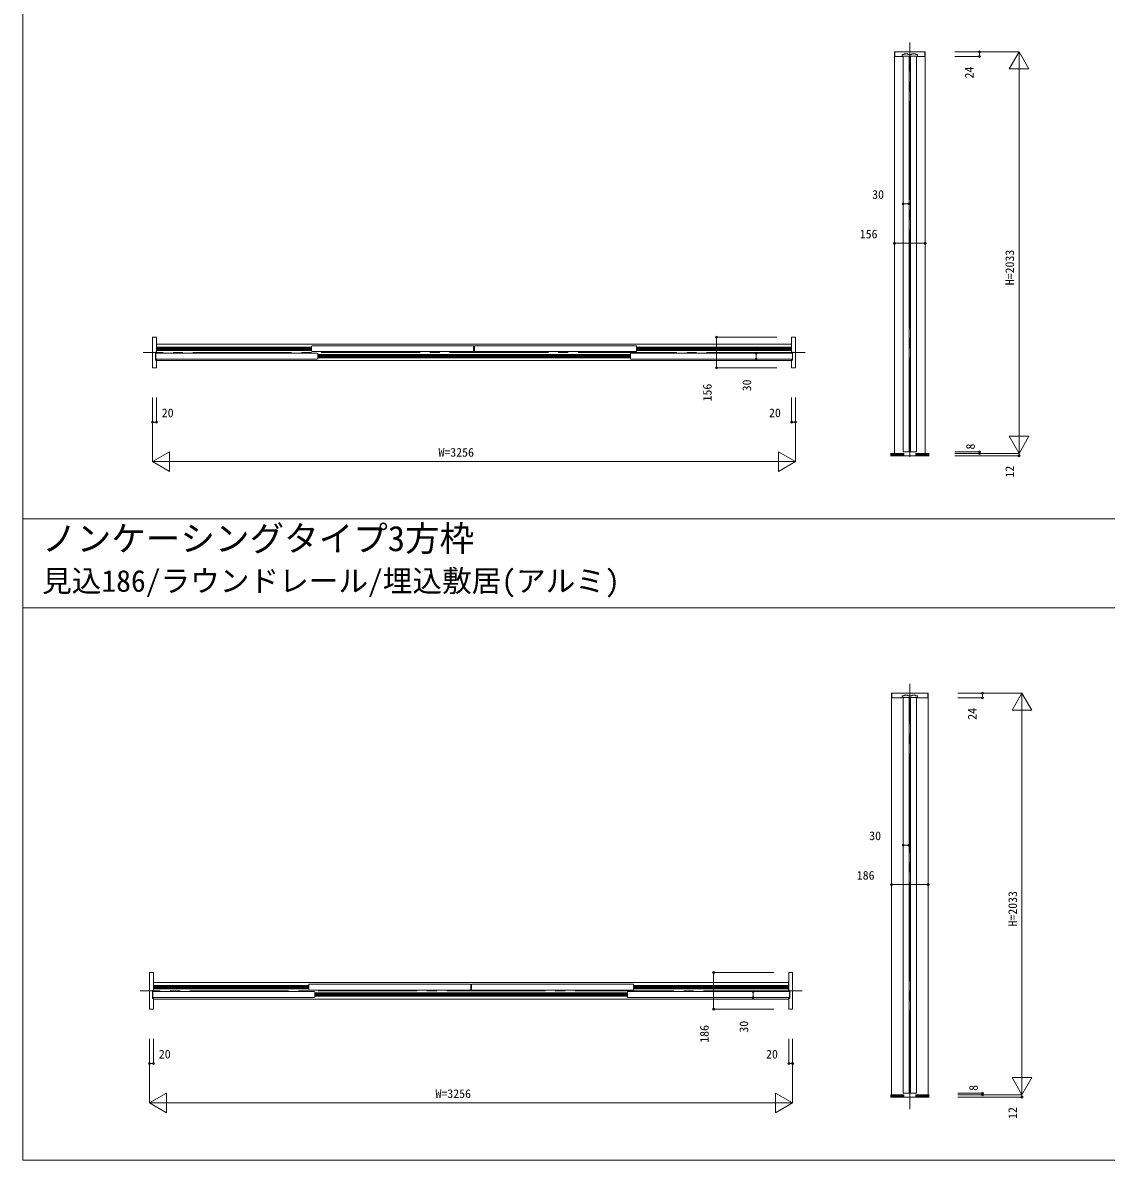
# Model space of a CAD drawing. Units: millimetres, scale not verified. Extents: x -14341 to 14341, y -10000 to 10000.
# Drawn here: x -14341 to -8855, y -10000 to -4240 of the extents above; entities that cross this region are included whole.
import ezdxf
from ezdxf.enums import TextEntityAlignment as Align

# ---------------------------------------------------------------- set-up
doc = ezdxf.new("R2010")
doc.units = ezdxf.units.MM
doc.header["$LTSCALE"] = 50
doc.linetypes.add('USER1', pattern=[13, 10, -1, 1, -1])
doc.layers.add('0-0_0', color=7, linetype='Continuous')
for name, color, linetype, lineweight in [('0-1_YKK_F1', 7, 'Continuous', 18), ('0-4_YKK_N1', 2, 'Continuous', 18), ('0-5_YKK_B1', 4, 'Continuous', 18), ('0-6_YKK_Z1', 7, 'Continuous', 18)]:
    doc.layers.add(name, color=color, linetype=linetype, lineweight=lineweight)
doc.styles.add('ＭＳ ゴシック', font='')
doc.styles.get('ＭＳ ゴシック').set_extended_font_data('MS Gothic')

msp = doc.modelspace()

# ---------------------------------------------------------------- linework, layer by layer
at = {"layer": '0-1_YKK_F1'}
for p, q in [((-14340.51, -10000), (-14340.51, 10000)), ((-14340.51, -6752.5), (14159.49, -6752.5)), ((-14340.51, -7202.5), (14159.49, -7202.5)), ((-14340.51, -10000), (14340.51, -10000))]:
    msp.add_line(p, q, dxfattribs=at)
at = {"layer": '0-4_YKK_N1'}
for p, q in [((-9622.01, -4387.5), (-9297.01, -4387.5)), ((-9622.01, -4411.5), (-9497.01, -4411.5)), ((-9497.01, -4387.5), (-9497.01, -4411.5)), ((-9347.01, -4474.1), (-9297.01, -4387.5)), ((-9297.01, -6420.5), (-9297.01, -4387.5)), ((-9297.01, -4387.5), (-9247.01, -4474.1)), ((-9347.01, -4474.1), (-9247.01, -4474.1)), ((-9884.01, -5156.88), (-9854.01, -5156.88)), ((-9928.01, -5356.88), (-9772.01, -5356.88)), ((-10828.01, -5987.5), (-10828.01, -5831.5)), ((-10523.01, -5831.5), (-10828.01, -5831.5)), ((-10628.01, -5943.5), (-10628.01, -5913.5)), ((-10523.01, -5987.5), (-10828.01, -5987.5)), ((-13684.01, -6137.5), (-13684.01, -6462.5)), ((-13664.01, -6137.5), (-13664.01, -6262.5)), ((-10428.01, -6137.5), (-10428.01, -6462.5)), ((-13684.01, -6262.5), (-13664.01, -6262.5)), ((-9347.01, -6333.9), (-9247.01, -6333.9)), ((-9347.01, -6333.9), (-9297.01, -6420.5)), ((-9297.01, -6420.5), (-9247.01, -6333.9)), ((-13684.01, -6462.5), (-13597.41, -6412.5)), ((-13597.41, -6412.5), (-13597.41, -6512.5)), ((-10514.61, -6412.5), (-10514.61, -6512.5)), ((-10514.61, -6412.5), (-10428.01, -6462.5)), ((-9622.01, -6420.5), (-9297.01, -6420.5)), ((-9622.01, -6432.5), (-9297.01, -6432.5)), ((-9297.01, -6420.5), (-9297.01, -6432.5)), ((-13684.01, -6462.5), (-10428.01, -6462.5)), ((-13684.01, -6462.5), (-13597.41, -6512.5)), ((-10514.61, -6512.5), (-10428.01, -6462.5)), ((-9607.01, -7635), (-9282.01, -7635)), ((-9607.01, -7659), (-9482.01, -7659)), ((-9482.01, -7635), (-9482.01, -7659)), ((-9332.01, -7721.6), (-9282.01, -7635)), ((-9282.01, -9668), (-9282.01, -7635)), ((-9282.01, -7635), (-9232.01, -7721.6)), ((-9332.01, -7721.6), (-9232.01, -7721.6)), ((-9884.01, -8404.38), (-9854.01, -8404.38)), ((-9943.01, -8604.38), (-9757.01, -8604.38)), ((-10843.01, -9235), (-10843.01, -9049)), ((-10538.01, -9049), (-10843.01, -9049)), ((-10643.01, -9176), (-10643.01, -9146)), ((-10538.01, -9235), (-10843.01, -9235)), ((-13699.01, -9385), (-13699.01, -9710)), ((-13679.01, -9385), (-13679.01, -9510)), ((-10443.01, -9385), (-10443.01, -9710)), ((-13699.01, -9510), (-13679.01, -9510)), ((-9332.01, -9581.4), (-9232.01, -9581.4)), ((-9332.01, -9581.4), (-9282.01, -9668)), ((-9282.01, -9668), (-9232.01, -9581.4)), ((-13699.01, -9710), (-13612.41, -9660)), ((-13612.41, -9660), (-13612.41, -9760)), ((-10529.61, -9660), (-10529.61, -9760)), ((-10529.61, -9660), (-10443.01, -9710)), ((-9607.01, -9668), (-9282.01, -9668)), ((-9282.01, -9668), (-9282.01, -9680)), ((-13699.01, -9710), (-10443.01, -9710)), ((-13699.01, -9710), (-13612.41, -9760)), ((-10529.61, -9760), (-10443.01, -9710)), ((-9607.01, -9680), (-9282.01, -9680))]:
    msp.add_line(p, q, dxfattribs=at)
for points in [[(-10448.01, -6137.5), (-10448.01, -6262.5), (-10428.01, -6262.5)], [(-9622.01, -6412.5), (-9497.01, -6412.5), (-9497.01, -6420.5)], [(-10463.01, -9385), (-10463.01, -9510), (-10443.01, -9510)], [(-9607.01, -9660), (-9482.01, -9660), (-9482.01, -9668)]]:
    msp.add_lwpolyline(points, dxfattribs=at)
for centre in [(-9497.01, -4387.5), (-9497.01, -4411.5), (-9884.01, -5156.88), (-9854.01, -5156.88), (-9928.01, -5356.88), (-9772.01, -5356.88), (-10828.01, -5831.5), (-10628.01, -5913.5), (-10828.01, -5987.5), (-10628.01, -5943.5), (-13684.01, -6262.5), (-13664.01, -6262.5), (-10448.01, -6262.5), (-10428.01, -6262.5), (-9497.01, -6412.5), (-9497.01, -6420.5), (-9297.01, -6432.5), (-9482.01, -7635), (-9482.01, -7659), (-9884.01, -8404.38), (-9854.01, -8404.38), (-9943.01, -8604.38), (-9757.01, -8604.38), (-10843.01, -9049), (-10643.01, -9146), (-10643.01, -9176), (-10843.01, -9235), (-13699.01, -9510), (-13679.01, -9510), (-10463.01, -9510), (-10443.01, -9510), (-9482.01, -9660), (-9482.01, -9668), (-9282.01, -9680)]:
    msp.add_circle(centre, 5, dxfattribs=at)
at = {"layer": '0-5_YKK_B1'}
for p, q in [((-9928.01, -4387.5), (-9928.01, -6420.5)), ((-9928.01, -4387.5), (-9772.01, -4387.5)), ((-9884.01, -6412.5), (-9884.01, -4408.5)), ((-9846.01, -6412.5), (-9846.01, -4408.5)), ((-9816.01, -4408.5), (-9846.01, -4408.5)), ((-9816.01, -6412.5), (-9816.01, -4408.5)), ((-9772.01, -4387.5), (-9772.01, -6420.5)), ((-13664.01, -5833.5), (-13664.01, -5907.5)), ((-10449.01, -5868), (-13663.01, -5868)), ((-13663.01, -5868), (-13663.01, -5913.5)), ((-10449.01, -5868), (-10449.01, -5913.5)), ((-10448.01, -5833.5), (-10448.01, -5907.5)), ((-13669.01, -5910.5), (-13669.01, -5946.5)), ((-13665.51, -5913.5), (-13667.51, -5915.5)), ((-13667.51, -5941.5), (-13667.51, -5915.5)), ((-13665.01, -5908.5), (-13667.01, -5908.5)), ((-13665.51, -5913.5), (-12849.51, -5913.5)), ((-13663.01, -5882), (-12878.01, -5882)), ((-13663.01, -5884.6), (-12878.01, -5884.6)), ((-13663.01, -5888.8), (-12878.01, -5888.8)), ((-13663.01, -5892.2), (-12878.01, -5892.2)), ((-13663.01, -5896.4), (-12878.01, -5896.4)), ((-13663.01, -5899), (-12878.01, -5899)), ((-12876.01, -5875.5), (-12878.01, -5877.5)), ((-12878.01, -5903.5), (-12878.01, -5877.5)), ((-12878.01, -5903.5), (-12876.01, -5905.5)), ((-12876.01, -5875.5), (-12060.01, -5875.5)), ((-12876.01, -5905.5), (-12060.01, -5905.5)), ((-12847.51, -5915.5), (-12849.51, -5913.5)), ((-12847.51, -5915.5), (-12847.51, -5941.5)), ((-11264.51, -5920), (-12847.51, -5920)), ((-11264.51, -5922.6), (-12847.51, -5922.6)), ((-11264.51, -5926.8), (-12847.51, -5926.8)), ((-11264.51, -5930.2), (-12847.51, -5930.2)), ((-12060.01, -5875.5), (-12058.01, -5877.5)), ((-12060.01, -5905.5), (-12058.01, -5903.5)), ((-12058.01, -5877.5), (-12058.01, -5903.5)), ((-12058.01, -5882), (-12054.01, -5882)), ((-12058.01, -5884.6), (-12054.01, -5884.6)), ((-12058.01, -5888.8), (-12054.01, -5888.8)), ((-12058.01, -5892.2), (-12054.01, -5892.2)), ((-12058.01, -5896.4), (-12054.01, -5896.4)), ((-12058.01, -5899), (-12054.01, -5899)), ((-12052.01, -5875.5), (-12054.01, -5877.5)), ((-12054.01, -5877.5), (-12054.01, -5903.5)), ((-12052.01, -5905.5), (-12054.01, -5903.5)), ((-12052.01, -5875.5), (-11236.01, -5875.5)), ((-12052.01, -5905.5), (-11236.01, -5905.5)), ((-11264.51, -5915.5), (-11262.51, -5913.5)), ((-11264.51, -5915.5), (-11264.51, -5941.5)), ((-11262.51, -5913.5), (-10446.51, -5913.5)), ((-11236.01, -5875.5), (-11234.01, -5877.5)), ((-11234.01, -5903.5), (-11236.01, -5905.5)), ((-11234.01, -5903.5), (-11234.01, -5877.5)), ((-11234.01, -5882), (-10449.01, -5882)), ((-11234.01, -5884.6), (-10449.01, -5884.6)), ((-11234.01, -5888.8), (-10449.01, -5888.8)), ((-11234.01, -5892.2), (-10449.01, -5892.2)), ((-11234.01, -5896.4), (-10449.01, -5896.4)), ((-11234.01, -5899), (-10449.01, -5899)), ((-10447.01, -5908.5), (-10445.01, -5908.5)), ((-10446.51, -5913.5), (-10444.51, -5915.5)), ((-10444.51, -5941.5), (-10444.51, -5915.5)), ((-10443.01, -5910.5), (-10443.01, -5946.5)), ((-13665.51, -5943.5), (-13667.51, -5941.5)), ((-13667.01, -5948.5), (-13665.01, -5948.5)), ((-13665.51, -5943.5), (-12849.51, -5943.5)), ((-13664.01, -5949.5), (-13664.01, -5985.5)), ((-13663.01, -5943.5), (-13663.01, -5951)), ((-10449.01, -5951), (-13663.01, -5951)), ((-12849.51, -5943.5), (-12847.51, -5941.5)), ((-11264.51, -5934.4), (-12847.51, -5934.4)), ((-11264.51, -5937), (-12847.51, -5937)), ((-11262.51, -5943.5), (-11264.51, -5941.5)), ((-11262.51, -5943.5), (-10446.51, -5943.5)), ((-10449.01, -5943.5), (-10449.01, -5951)), ((-10448.01, -5949.5), (-10448.01, -5985.5)), ((-10445.01, -5948.5), (-10447.01, -5948.5)), ((-10446.51, -5943.5), (-10444.51, -5941.5)), ((-9884.01, -6412.5), (-9854.01, -6412.5)), ((-9846.01, -6412.5), (-9816.01, -6412.5)), ((-9943.01, -7635), (-9943.01, -9668)), ((-9757.01, -7635), (-9943.01, -7635)), ((-9884.01, -9660), (-9884.01, -7656)), ((-9846.01, -9660), (-9846.01, -7656)), ((-9816.01, -7656), (-9846.01, -7656)), ((-9816.01, -9660), (-9816.01, -7656)), ((-9757.01, -7635), (-9757.01, -9668)), ((-13679.01, -9051), (-13679.01, -9140)), ((-10464.01, -9100.5), (-13678.01, -9100.5)), ((-13678.01, -9100.5), (-13678.01, -9146)), ((-10464.01, -9100.5), (-10464.01, -9146)), ((-10463.01, -9051), (-10463.01, -9140)), ((-13684.01, -9143), (-13684.01, -9179)), ((-13680.51, -9146), (-13682.51, -9148)), ((-13682.51, -9174), (-13682.51, -9148)), ((-13680.01, -9141), (-13682.01, -9141)), ((-13680.51, -9146), (-12864.51, -9146)), ((-13678.01, -9114.5), (-12893.01, -9114.5)), ((-12893.01, -9117.1), (-13678.01, -9117.1)), ((-12893.01, -9121.3), (-13678.01, -9121.3)), ((-12893.01, -9124.7), (-13678.01, -9124.7)), ((-12893.01, -9128.9), (-13678.01, -9128.9)), ((-13678.01, -9131.5), (-12893.01, -9131.5)), ((-12891.01, -9108), (-12893.01, -9110)), ((-12893.01, -9136), (-12893.01, -9110)), ((-12893.01, -9136), (-12891.01, -9138)), ((-12891.01, -9108), (-12075.01, -9108)), ((-12075.01, -9138), (-12891.01, -9138)), ((-12862.51, -9148), (-12864.51, -9146)), ((-12862.51, -9148), (-12862.51, -9174)), ((-11279.51, -9152.5), (-12862.51, -9152.5)), ((-11279.51, -9155.1), (-12862.51, -9155.1)), ((-12075.01, -9108), (-12073.01, -9110)), ((-12075.01, -9138), (-12073.01, -9136)), ((-12073.01, -9110), (-12073.01, -9136)), ((-12069.01, -9114.5), (-12073.01, -9114.5)), ((-12073.01, -9117.1), (-12069.01, -9117.1)), ((-12073.01, -9121.3), (-12069.01, -9121.3)), ((-12073.01, -9124.7), (-12069.01, -9124.7)), ((-12073.01, -9128.9), (-12069.01, -9128.9)), ((-12069.01, -9131.5), (-12073.01, -9131.5)), ((-12067.01, -9108), (-12069.01, -9110)), ((-12069.01, -9110), (-12069.01, -9136)), ((-12067.01, -9138), (-12069.01, -9136)), ((-12067.01, -9108), (-11251.01, -9108)), ((-12067.01, -9138), (-11251.01, -9138)), ((-11279.51, -9148), (-11277.51, -9146)), ((-11279.51, -9148), (-11279.51, -9174)), ((-10461.51, -9146), (-11277.51, -9146)), ((-11251.01, -9108), (-11249.01, -9110)), ((-11249.01, -9136), (-11251.01, -9138)), ((-11249.01, -9136), (-11249.01, -9110)), ((-10464.01, -9114.5), (-11249.01, -9114.5)), ((-11249.01, -9117.1), (-10464.01, -9117.1)), ((-11249.01, -9121.3), (-10464.01, -9121.3)), ((-11249.01, -9124.7), (-10464.01, -9124.7)), ((-11249.01, -9128.9), (-10464.01, -9128.9)), ((-10464.01, -9131.5), (-11249.01, -9131.5)), ((-10462.01, -9141), (-10460.01, -9141)), ((-10461.51, -9146), (-10459.51, -9148)), ((-10459.51, -9174), (-10459.51, -9148)), ((-10458.01, -9143), (-10458.01, -9179)), ((-13680.51, -9176), (-13682.51, -9174)), ((-13682.01, -9181), (-13680.01, -9181)), ((-12864.51, -9176), (-13680.51, -9176)), ((-13679.01, -9182), (-13679.01, -9233)), ((-13678.01, -9176), (-13678.01, -9183.5)), ((-10464.01, -9183.5), (-13678.01, -9183.5)), ((-12864.51, -9176), (-12862.51, -9174)), ((-11279.51, -9159.3), (-12862.51, -9159.3)), ((-11279.51, -9162.7), (-12862.51, -9162.7)), ((-11279.51, -9166.9), (-12862.51, -9166.9)), ((-11279.51, -9169.5), (-12862.51, -9169.5)), ((-11277.51, -9176), (-11279.51, -9174)), ((-11277.51, -9176), (-10461.51, -9176)), ((-10464.01, -9176), (-10464.01, -9183.5)), ((-10463.01, -9182), (-10463.01, -9233)), ((-10460.01, -9181), (-10462.01, -9181)), ((-10461.51, -9176), (-10459.51, -9174)), ((-9884.01, -9660), (-9854.01, -9660)), ((-9846.01, -9660), (-9816.01, -9660))]:
    msp.add_line(p, q, dxfattribs=at)
for points in [[(-9774.51, -4409.5), (-9774.51, -4387.5), (-9925.51, -4387.5), (-9925.51, -4409.5)], [(-9923.51, -4411.5), (-9889.21, -4411.5), (-9888.71, -4411), (-9888.71, -4402.3)], [(-9886.71, -4400.3), (-9878.51, -4400.3), (-9878.51, -4397.5), (-9859.51, -4397.5), (-9859.51, -4400.3), (-9840.51, -4400.3), (-9840.51, -4397.5), (-9821.51, -4397.5), (-9821.51, -4400.3), (-9813.31, -4400.3)], [(-9854.01, -6412.5), (-9854.01, -4408.5), (-9884.01, -4408.5)], [(-9811.31, -4402.3), (-9811.31, -4411), (-9810.81, -4411.5), (-9776.51, -4411.5)], [(-13666.01, -5987.5), (-13684.01, -5987.5), (-13684.01, -5962.5), (-13684.01, -5856.5), (-13684.01, -5831.5), (-13666.01, -5831.5)], [(-10446.01, -5987.5), (-10428.01, -5987.5), (-10428.01, -5962.5), (-10428.01, -5856.5), (-10428.01, -5831.5), (-10446.01, -5831.5)], [(-9759.51, -7657), (-9759.51, -7635), (-9940.51, -7635), (-9940.51, -7657)], [(-9938.51, -7659), (-9889.21, -7659), (-9888.71, -7658.5), (-9888.71, -7649.8)], [(-9886.71, -7647.8), (-9878.51, -7647.8), (-9878.51, -7645), (-9859.51, -7645), (-9859.51, -7647.8), (-9840.51, -7647.8), (-9840.51, -7645), (-9821.51, -7645), (-9821.51, -7647.8), (-9813.31, -7647.8)], [(-9854.01, -9660), (-9854.01, -7656), (-9884.01, -7656)], [(-9811.31, -7649.8), (-9811.31, -7658.5), (-9810.81, -7659), (-9761.51, -7659)], [(-13681.01, -9235), (-13699.01, -9235), (-13699.01, -9195), (-13699.01, -9089), (-13699.01, -9049), (-13681.01, -9049)], [(-10461.01, -9235), (-10443.01, -9235), (-10443.01, -9195), (-10443.01, -9089), (-10443.01, -9049), (-10461.01, -9049)]]:
    msp.add_lwpolyline(points, dxfattribs=at)
for centre, radius, start, end in [((-9923.51, -4409.5), 2, 180.00001, 270.00001), ((-9886.71, -4402.3), 2, 90, 180), ((-9813.31, -4402.3), 2, 0, 90), ((-9776.51, -4409.5), 2, 270, 0), ((-13666.01, -5833.5), 2, 0, 90), ((-10446.01, -5833.5), 2, 90, 180), ((-13667.01, -5910.5), 2, 90, 180), ((-13665.01, -5907.5), 1, 270, 0), ((-10447.01, -5907.5), 1, 180, 270), ((-10445.01, -5910.5), 2, 0, 90), ((-13667.01, -5946.5), 2, 180, 270), ((-13666.01, -5985.5), 2, 270, 0), ((-13665.01, -5949.5), 1, 0, 90), ((-10447.01, -5949.5), 1, 90, 180), ((-10446.01, -5985.5), 2, 180, 270), ((-10445.01, -5946.5), 2, 270, 0), ((-9938.51, -7657), 2, 180.00001, 270.00001), ((-9886.71, -7649.8), 2, 90, 180), ((-9813.31, -7649.8), 2, 0, 90), ((-9761.51, -7657), 2, 270, 0), ((-13681.01, -9051), 2, 0, 90), ((-10461.01, -9051), 2, 90, 180), ((-13682.01, -9143), 2, 90, 180), ((-13680.01, -9140), 1, 270, 0), ((-10462.01, -9140), 1, 180, 270), ((-10460.01, -9143), 2, 0, 90), ((-13682.01, -9179), 2, 180, 270), ((-13680.01, -9182), 1, 0, 90), ((-10462.01, -9182), 1, 90, 180), ((-10460.01, -9179), 2, 270, 0), ((-13681.01, -9233), 2, 270, 0), ((-10461.01, -9233), 2, 180, 270)]:
    msp.add_arc(centre, radius, start, end, dxfattribs=at)
at = {"layer": '0-6_YKK_Z1', "linetype": 'USER1'}
for p, q in [((-9850.01, -6437.5), (-9850.01, -4340)), ((-10379.42, -5909.5), (-13731.51, -5909.5)), ((-9850.01, -9740.93), (-9850.01, -7587.5)), ((-10394.42, -9142), (-13746.51, -9142))]:
    msp.add_line(p, q, dxfattribs=at)
at = {"layer": '0-6_YKK_Z1'}
for p, q in [((-9947.93, -6420.5), (-9881.01, -6420.5)), ((-9947.93, -6422.9), (-9881.01, -6422.9)), ((-9947.93, -6425.3), (-9881.01, -6425.3)), ((-9947.93, -6427.7), (-9881.01, -6427.7)), ((-9947.93, -6430.1), (-9881.01, -6430.1)), ((-9752.09, -6432.5), (-9947.93, -6432.5)), ((-9881.01, -6420.5), (-9881.01, -6432.5)), ((-9752.09, -6422.9), (-9819.01, -6422.9)), ((-9752.09, -6425.3), (-9819.01, -6425.3)), ((-9752.09, -6427.7), (-9819.01, -6427.7)), ((-9752.09, -6430.1), (-9819.01, -6430.1)), ((-9947.93, -9668), (-9881.01, -9668)), ((-9947.93, -9670.4), (-9881.01, -9670.4)), ((-9947.93, -9672.8), (-9881.01, -9672.8)), ((-9947.93, -9675.2), (-9881.01, -9675.2)), ((-9881.01, -9668), (-9881.01, -9680)), ((-9752.09, -9668), (-9819.01, -9668)), ((-9819.01, -9668), (-9819.01, -9680)), ((-9752.09, -9670.4), (-9819.01, -9670.4)), ((-9752.09, -9672.8), (-9819.01, -9672.8)), ((-9752.09, -9675.2), (-9819.01, -9675.2)), ((-9947.93, -9677.6), (-9881.01, -9677.6)), ((-9752.09, -9680), (-9947.93, -9680)), ((-9752.09, -9677.6), (-9819.01, -9677.6))]:
    msp.add_line(p, q, dxfattribs=at)
msp.add_lwpolyline([(-9752.09, -6420.5), (-9819.01, -6420.5), (-9819.01, -6432.5)], dxfattribs=at)

# ---------------------------------------------------------------- texts
at = {"layer": '0-0_0', "style": 'ＭＳ ゴシック'}
for s, height, p in [('ノンケーシングタイプ3方枠', 128.3, (-14242.51, -6954.22)), ('見込186/ラウンドレール/埋込敷居(アルミ)', 110, (-14242.51, -7154.27))]:
    msp.add_text(s, height=height, dxfattribs=at).set_placement(p, align=Align.BOTTOM_LEFT)
at = {"layer": '0-4_YKK_N1', "color": 7, "style": 'ＭＳ ゴシック'}
for s, p in [('24', (-9513.88, -4522.03)), ('H=2033', (-9309.01, -5569)), ('156', (-10840.01, -6157.57)), ('30', (-10640.01, -6106.25)), ('8', (-9507.76, -6400.99)), ('12', (-9309.01, -6543.16)), ('24', (-9498.88, -7769.53)), ('H=2033', (-9294.01, -8816.5)), ('186', (-10855.01, -9405.07)), ('30', (-10655.01, -9353.75)), ('8', (-9492.76, -9648.49)), ('12', (-9294.01, -9790.66))]:
    msp.add_text(s, height=43.99, rotation=90, dxfattribs=at).set_placement(p, align=Align.BOTTOM_LEFT)
for s, p in [('30', (-10040.44, -5144.88)), ('156', (-10103.18, -5344.88)), ('20', (-13636.68, -6250.5)), ('20', (-10562.6, -6250.5)), ('W=3256', (-12236.01, -6450.5)), ('30', (-10055.44, -8392.38)), ('186', (-10118.18, -8592.38)), ('20', (-13651.68, -9498)), ('20', (-10577.6, -9498)), ('W=3256', (-12251.01, -9698))]:
    msp.add_text(s, height=43.99, dxfattribs=at).set_placement(p, align=Align.BOTTOM_LEFT)

doc.saveas('drawing.dxf')
